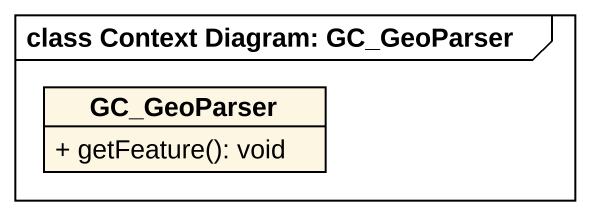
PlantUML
@startuml
mainframe class Context Diagram: GC_GeoParser
hide circle
hide empty members
skinparam classAttributeIconSize 0
class GC_GeoParser {
  + getFeature(): void
}
@enduml
